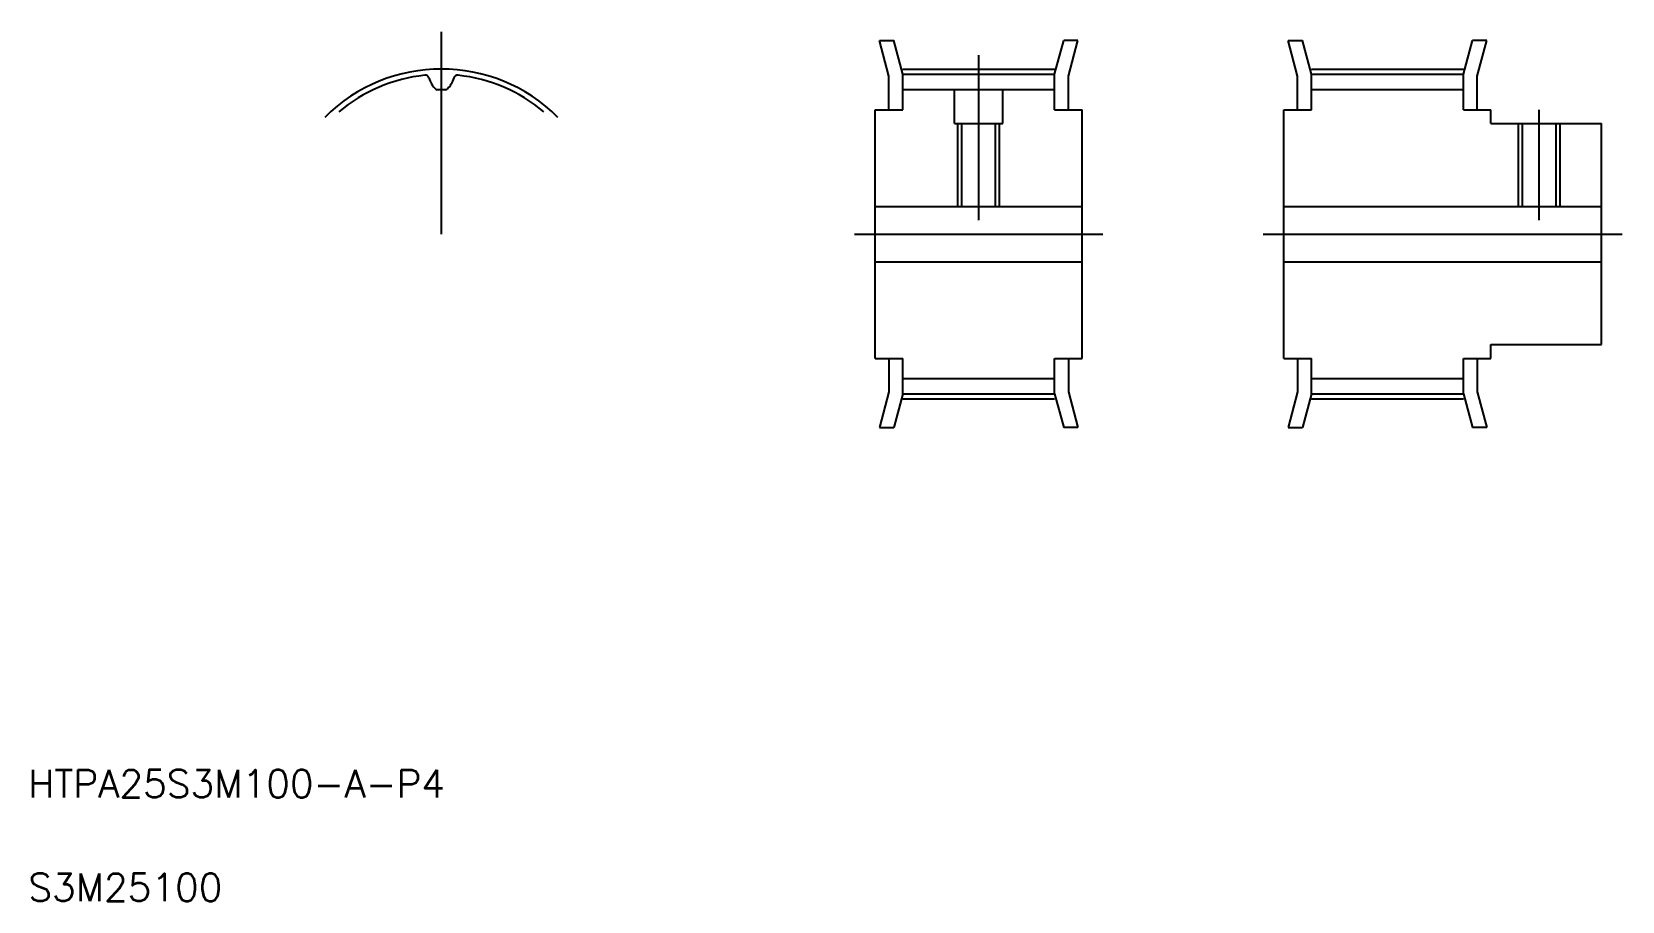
# Model space of a CAD drawing. Extents: x 5 to 120, y 5 to 68.
import ezdxf

# ---------------------------------------------------------------- set-up
doc = ezdxf.new("R2010")
doc.units = 0
doc.linetypes.add('CENTER', pattern=[50.8, 31.75, -6.35, 6.35, -6.35])
doc.linetypes.add('DASHED', pattern=[19.05, 12.7, -6.35])
doc.layers.get('0').update_dxf_attribs({"linetype": 'CONTINUOUS'})
doc.layers.add('CENTER', color=1, linetype='CENTER')
doc.styles.get("Standard").update_dxf_attribs({"font": 'txt', "bigfont": 'BIGFONT'})

msp = doc.modelspace()

# ---------------------------------------------------------------- linework, layer by layer
at = {"color": 7, "linetype": 'CONTINUOUS'}
for p, q in [((67.31, 64.7), (66.62, 67.27)), ((66.62, 67.27), (67.66, 67.27)), ((68.31, 64.83), (67.66, 67.27)), ((79.31, 64.83), (79.97, 67.27)), ((81, 67.27), (79.97, 67.27)), ((80.31, 64.7), (81, 67.27)), ((96.21, 67.27), (97.25, 67.27)), ((96.9, 64.7), (96.21, 67.27)), ((97.9, 64.83), (97.25, 67.27)), ((108.9, 64.83), (109.56, 67.27)), ((110.59, 67.27), (109.56, 67.27)), ((109.9, 64.7), (110.59, 67.27)), ((67.31, 62.27), (67.31, 64.7)), ((68.31, 64.83), (79.31, 64.83)), ((68.31, 62.27), (68.31, 64.83)), ((79.31, 62.27), (79.31, 64.83)), ((80.31, 62.27), (80.31, 64.7)), ((96.9, 62.27), (96.9, 64.7)), ((97.9, 64.83), (108.9, 64.83)), ((97.9, 62.27), (97.9, 64.83)), ((108.9, 62.27), (108.9, 64.83)), ((109.9, 62.27), (109.9, 64.7)), ((68.31, 63.72), (79.31, 63.72)), ((97.9, 63.72), (108.9, 63.72)), ((66.31, 44.27), (66.31, 62.27)), ((66.31, 62.27), (68.31, 62.27)), ((79.31, 62.27), (81.31, 62.27)), ((81.31, 44.27), (81.31, 62.27)), ((95.9, 44.27), (95.9, 62.27)), ((95.9, 62.27), (97.9, 62.27)), ((108.9, 62.27), (110.9, 62.27)), ((110.9, 61.27), (110.9, 62.27)), ((110.9, 61.27), (118.9, 61.27)), ((118.9, 45.27), (118.9, 61.27)), ((66.31, 55.27), (81.31, 55.27)), ((95.9, 55.27), (118.9, 55.27)), ((81.31, 53.27), (81.31, 53.27)), ((66.31, 51.27), (81.31, 51.27)), ((95.9, 51.27), (118.9, 51.27)), ((81.31, 48.77), (81.31, 48.77)), ((110.9, 45.27), (118.9, 45.27)), ((110.9, 44.27), (110.9, 45.27)), ((66.31, 44.27), (68.31, 44.27)), ((67.31, 44.27), (67.31, 41.85)), ((68.31, 41.72), (68.31, 44.27)), ((79.31, 44.27), (81.31, 44.27)), ((79.31, 41.72), (79.31, 44.27)), ((80.31, 44.27), (80.31, 41.85)), ((95.9, 44.27), (97.9, 44.27)), ((96.9, 44.27), (96.9, 41.85)), ((97.9, 41.72), (97.9, 44.27)), ((108.9, 44.27), (110.9, 44.27)), ((108.9, 41.72), (108.9, 44.27)), ((109.9, 44.27), (109.9, 41.85)), ((68.31, 42.83), (79.31, 42.83)), ((97.9, 42.83), (108.9, 42.83)), ((67.31, 41.85), (66.62, 39.27)), ((68.31, 41.72), (67.66, 39.27)), ((68.31, 41.72), (79.31, 41.72)), ((79.31, 41.72), (79.97, 39.27)), ((80.31, 41.85), (81, 39.27)), ((96.9, 41.85), (96.21, 39.27)), ((97.9, 41.72), (97.25, 39.27)), ((97.9, 41.72), (108.9, 41.72)), ((108.9, 41.72), (109.56, 39.27)), ((109.9, 41.85), (110.59, 39.27)), ((66.62, 39.27), (67.66, 39.27)), ((81, 39.27), (79.97, 39.27)), ((96.21, 39.27), (97.25, 39.27)), ((110.59, 39.27), (109.56, 39.27))]:
    msp.add_line(p, q, dxfattribs=at)
at = {"color": 3, "linetype": 'DASHED'}
for p, q in [((72.06, 61.27), (72.06, 63.72)), ((75.56, 61.27), (75.56, 63.72)), ((72.06, 61.27), (75.56, 61.27)), ((72.31, 55.27), (72.31, 61.27)), ((72.59, 55.27), (72.59, 61.27)), ((75.04, 55.27), (75.04, 61.27)), ((75.31, 55.27), (75.31, 61.27)), ((112.9, 55.27), (112.9, 61.27)), ((113.18, 55.27), (113.18, 61.27)), ((115.63, 55.27), (115.63, 61.27)), ((115.9, 55.27), (115.9, 61.27))]:
    msp.add_line(p, q, dxfattribs=at)
at = {"color": 7, "linetype": 'CONTINUOUS'}
for centre, radius, start, end in [((34.91, 53.27), 11.55, 95.9786, 130), ((33.74, 64.49), 0.28, 17.6156, 95.9786), ((35.89, 65.17), 1.98, 197.6156, 225.6653), ((33.94, 65.17), 1.98, 314.3347, 342.3844), ((36.09, 64.49), 0.28, 84.0214, 162.3844), ((34.91, 53.27), 11.55, 50, 84.0214), ((34.61, 63.86), 0.15, 225.6653, 271.6249), ((34.91, 53.27), 10.44, 90, 91.6249), ((34.91, 53.27), 10.44, 88.3751, 90), ((35.21, 63.86), 0.15, 268.3751, 314.3347)]:
    msp.add_arc(centre, radius, start, end, dxfattribs=at)
at = {"layer": 'CENTER', "color": 1, "linetype": 'CENTER'}
for p, q in [((34.91, 53.27), (34.91, 67.9)), ((73.81, 54.27), (73.81, 66.21)), ((68.31, 65.21), (79.31, 65.21)), ((97.9, 65.21), (108.9, 65.21)), ((114.4, 54.27), (114.4, 62.27)), ((64.81, 53.27), (82.81, 53.27)), ((94.4, 53.27), (120.4, 53.27)), ((68.31, 41.34), (79.31, 41.34)), ((97.9, 41.34), (108.9, 41.34))]:
    msp.add_line(p, q, dxfattribs=at)
msp.add_arc((34.91, 53.27), 11.94, 45, 135, dxfattribs=at)

# ---------------------------------------------------------------- texts
at = {"color": 7, "linetype": 'CONTINUOUS'}
for s, p in [('HTPA25S3M100-A-P4', (5, 12.5)), ('S3M25100', (5, 5))]:
    msp.add_text(s, height=2, dxfattribs=at).set_placement(p)

doc.saveas('drawing.dxf')
